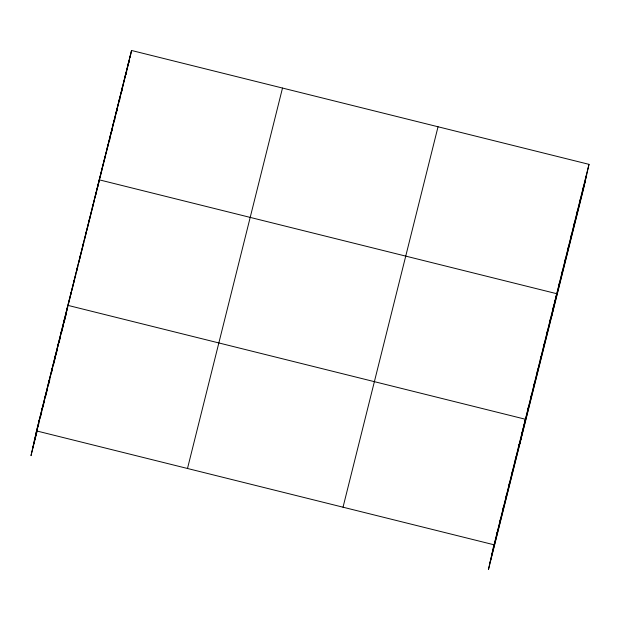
<?xml version="1.0" encoding="UTF-8"?>
<svg xmlns="http://www.w3.org/2000/svg" width="620" height="620" viewBox="0 0 620 620"><rect width="100%" height="100%" fill="white"/><g stroke="black" fill="none" stroke-linecap="round" stroke-linejoin="round"><path stroke-width="0.93" d="M36.534 430.908L493.993 544.779L488.459 569.524L583.466 189.092L589 164.347L131.541 50.476L36.534 430.908L31 455.654L37.27 430.543M38.92 421.678L39.665 418.353M42.059 409.123L42.803 405.798M45.19 396.567L45.934 393.243M48.329 384.012L49.073 380.688M51.468 371.458L52.212 368.133M54.599 358.903L55.343 355.578M57.738 346.355L58.481 343.031M60.869 333.8L61.613 330.476M64.007 321.245L64.751 317.921M64.341 321.222L64.744 319.401M65.953 313.991L65.565 315.758L67.797 306.792M66.348 312.224L67.882 305.365L525.341 419.236L519.816 443.982M71.021 292.81L35.79 434.232M73.594 282.751L74.152 280.255M76.547 271.025L77.291 267.701M79.685 258.47L80.43 255.146M82.817 245.923L83.56 242.59M85.955 233.368L86.699 230.043M89.83 217.488L89.086 220.813L92 209.157M92.969 204.933L92.225 208.258L105.113 156.31M95.356 195.703L96.1 192.378M96.1 193.858L96.511 192.037M97.309 188.449L99.239 179.823L556.698 293.694L551.164 318.44M101.432 171.391L102.176 168.067M107.307 147.87L108.05 144.545M110.244 136.113L110.988 132.788M113.181 124.357L113.917 121.032M116.118 112.6L116.855 109.275M119.048 100.835L119.792 97.51M121.985 89.079L122.729 85.754M124.922 77.322L125.666 73.997M127.859 65.565L128.603 62.24M128.813 62.69L129.216 60.876L123.341 84.39M130.006 57.335L131.541 50.476M496.38 535.548L497.124 532.224M499.518 522.993L500.262 519.668M502.65 510.438L503.393 507.114M505.788 497.883L506.532 494.558M508.927 485.328L509.663 482.004M512.058 472.773L512.802 469.449M515.197 460.218L515.941 456.893M518.328 447.671L519.072 444.346M521.466 435.116L522.211 431.791M527.736 410.006L528.48 406.681M530.867 397.451L531.611 394.126M534.006 384.896L534.75 381.571M537.145 372.341L537.881 369.016M540.276 359.786L541.02 356.461M543.414 347.239L544.159 343.906M546.546 334.684L547.289 331.359M549.684 322.129L550.428 318.804M552.815 309.574L553.559 306.249M558.891 285.262L559.635 281.937M561.829 273.498L562.572 270.173M564.766 261.741L565.51 258.416M567.703 249.984L568.447 246.659M570.64 238.227L571.376 234.903M573.57 226.471L574.314 223.138M576.507 214.706L577.251 211.381M579.444 202.949L580.188 199.624M582.382 191.192L583.125 187.868M585.319 179.436L586.063 176.111M70.502 295.236L73.416 283.58M73.633 282.681L88.862 221.704M104.594 158.728L130.797 53.8M34.209 441.3L43.617 403.636M43.842 402.744L46.748 391.081M46.973 390.189L49.887 378.526M50.111 377.634L53.018 365.978M53.243 365.079L62.202 329.212M62.426 328.313L65.34 316.657M68.696 303.203L70.261 296.926M70.711 295.135L71.61 291.547M71.835 290.648L74.741 278.992M74.966 278.093L75.865 274.513M76.314 272.715L77.88 266.437M78.771 262.849L81.011 253.882M81.236 252.991L83.925 242.226M84.374 240.436L86.389 232.361M86.839 230.57L94.449 200.082M94.899 198.292L99.401 180.265M99.851 178.459L101.882 170.322M102.788 166.702L105.725 154.938M105.95 154.039L111.375 132.331M111.6 131.425L114.305 120.567M114.537 119.668L117.475 107.911M117.699 107.004L123.117 85.297M32.581 448.586L37.51 428.854M37.952 427.064L38.851 423.475M40.416 417.198L41.765 411.82M42.881 407.332L44.229 401.954M45.345 397.466L47.36 389.399M48.484 384.919L49.825 379.533M51.39 373.256L52.289 369.675M53.405 365.188L54.304 361.599M54.529 360.701L55.42 357.12M55.87 355.322L57.435 349.045M59.009 342.767L60.349 337.388M61.473 332.909L63.488 324.834M63.93 323.043L65.953 314.968M109.291 141.422L109.973 138.709M111.778 131.471L112.453 128.758M114.258 121.52L114.94 118.808M116.746 111.569L117.428 108.857M119.234 101.626L119.908 98.906M121.714 91.675L122.396 88.962M126.007 74.485L126.689 71.773M187.496 468.48L282.503 88.056M343.031 507.199L438.038 126.775M493.249 548.103L589 164.347M491.668 555.171L586.675 174.739M490.04 562.456L585.048 182.024"/></g></svg>
